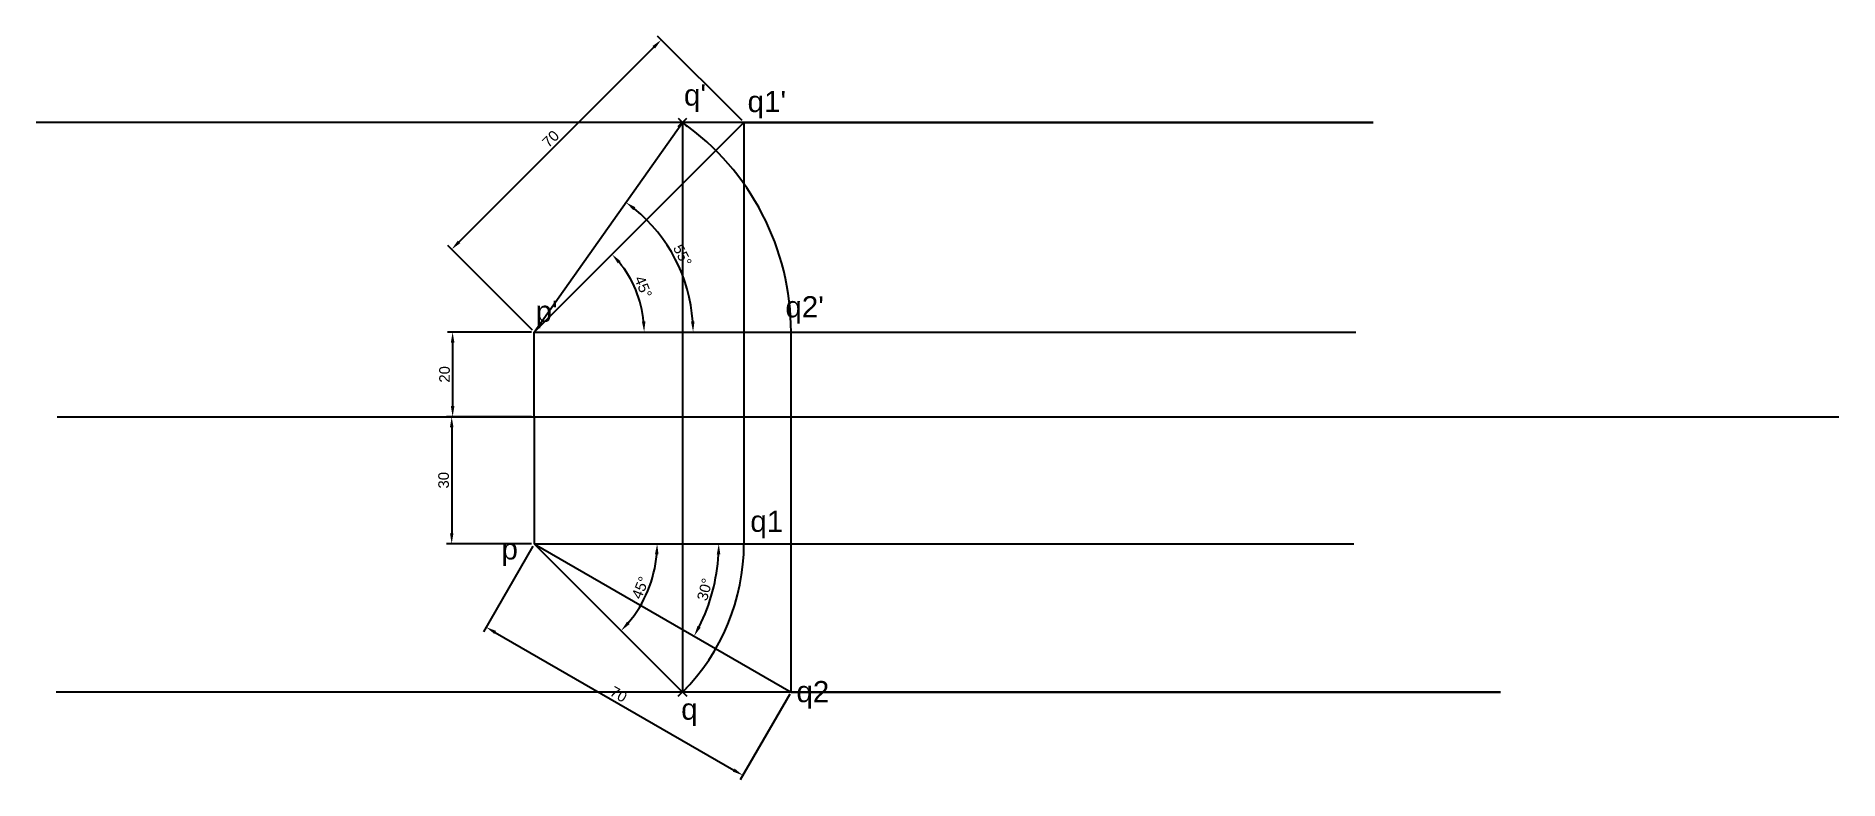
# Model space of a CAD drawing. Header units: millimetres. Extents: x 39 to 464, y 57 to 232.
import ezdxf

# ---------------------------------------------------------------- set-up
doc = ezdxf.new("R2010")
doc.units = ezdxf.units.MM
doc.header["$PDMODE"] = 3
doc.styles.get("Standard").update_dxf_attribs({"font": 'arial.ttf'})
doc.dimstyles.new('ISO-25', dxfattribs={"dimtxt": 2.5, "dimasz": 2.5, "dimexe": 1.25, "dimexo": 0.625, "dimtad": 1, "dimtxsty": 'Standard', "dimcen": 2.5, "dimadec": 0, "dimazin": 0, "dimtfac": 1, "dimtmove": 0, "dimatfit": 3, "dimfxl": 1, "dimarcsym": 0})

# ---------------------------------------------------------------- blocks, each defined once
blk = doc.blocks.new('*D2')
at = {"color": 0, "lineweight": -2, "transparency": 16777216}
for p, q in [((155.67, 162.6), (135.79, 162.6)), ((137.04, 160.1), (137.04, 145.1)), ((155.67, 142.6), (135.79, 142.6))]:
    blk.add_line(p, q, dxfattribs=at)
at = {"color": 0, "transparency": 16777216}
for points in [[(136.62, 160.1), (137.46, 160.1), (137.04, 162.6)], [(136.62, 145.1), (137.46, 145.1), (137.04, 142.6)]]:
    blk.add_solid(points, dxfattribs=at)
at = {"layer": 'Defpoints', "color": 0, "transparency": 16777216}
for p in [(156.3, 162.6), (137.04, 142.6), (156.3, 142.6)]:
    blk.add_point(p, dxfattribs=at)
at = {"color": 0, "transparency": 16777216, "insert": (135.14, 152.6), "char_height": 2.5, "attachment_point": 5, "rotation": 90}
blk.add_mtext('20', dxfattribs=at)
blk = doc.blocks.new('*D3')
at = {"color": 0, "lineweight": -2, "transparency": 16777216}
for p, q in [((155.67, 142.6), (135.57, 142.6)), ((136.82, 140.1), (136.82, 115.1)), ((155.67, 112.6), (135.57, 112.6))]:
    blk.add_line(p, q, dxfattribs=at)
at = {"color": 0, "transparency": 16777216}
for points in [[(136.41, 140.1), (137.24, 140.1), (136.82, 142.6)], [(136.41, 115.1), (137.24, 115.1), (136.82, 112.6)]]:
    blk.add_solid(points, dxfattribs=at)
at = {"layer": 'Defpoints', "color": 0, "transparency": 16777216}
for p in [(156.3, 142.6), (136.82, 112.6), (156.3, 112.6)]:
    blk.add_point(p, dxfattribs=at)
at = {"color": 0, "transparency": 16777216, "insert": (134.92, 127.6), "char_height": 2.5, "attachment_point": 5, "rotation": 90}
blk.add_mtext('30', dxfattribs=at)
blk = doc.blocks.new('*D6')
at = {"color": 0, "lineweight": -2, "transparency": 16777216}
for p, q in [((138.56, 183.87), (184.52, 229.84)), ((205.36, 212.53), (185.4, 232.49)), ((155.86, 163.04), (135.9, 182.99))]:
    blk.add_line(p, q, dxfattribs=at)
at = {"color": 0, "transparency": 16777216}
for points in [[(184.22, 230.13), (184.81, 229.54), (186.29, 231.6)], [(138.26, 184.17), (138.85, 183.58), (136.79, 182.11)]]:
    blk.add_solid(points, dxfattribs=at)
at = {"layer": 'Defpoints', "color": 0, "transparency": 16777216}
for p in [(186.29, 231.6), (205.8, 212.09), (156.3, 162.6)]:
    blk.add_point(p, dxfattribs=at)
at = {"color": 0, "transparency": 16777216, "insert": (160.19, 208.2), "char_height": 2.5, "attachment_point": 5, "rotation": 45}
blk.add_mtext('70', dxfattribs=at)
blk = doc.blocks.new('*D7')
at = {"color": 0, "lineweight": -2, "transparency": 16777216}
for p, q in [((155.99, 112.05), (144.31, 91.83)), ((147.1, 91.66), (203.39, 59.16)), ((216.61, 77.05), (204.93, 56.83))]:
    blk.add_line(p, q, dxfattribs=at)
at = {"color": 0, "transparency": 16777216}
for points in [[(147.31, 92.02), (146.89, 91.3), (144.94, 92.91)], [(203.6, 59.52), (203.18, 58.8), (205.56, 57.91)]]:
    blk.add_solid(points, dxfattribs=at)
at = {"layer": 'Defpoints', "color": 0, "transparency": 16777216}
for p in [(156.3, 112.6), (216.92, 77.6), (205.56, 57.91)]:
    blk.add_point(p, dxfattribs=at)
at = {"color": 0, "transparency": 16777216, "insert": (176.2, 77.06), "char_height": 2.5, "attachment_point": 5, "rotation": 330}
blk.add_mtext('70', dxfattribs=at)
blk = doc.blocks.new('*D8')
at = {"color": 0, "lineweight": -2, "transparency": 16777216}
blk.add_arc((156.3, 162.6), 25.95, 5.5209, 39.4791, dxfattribs=at)
at = {"color": 0, "transparency": 16777216}
for points in [[(176.02, 178.82), (176.64, 179.38), (174.65, 180.95)], [(182.55, 165.11), (181.72, 165.07), (182.25, 162.6)]]:
    blk.add_solid(points, dxfattribs=at)
at = {"layer": 'Defpoints', "color": 0, "transparency": 16777216}
for p in [(205.8, 212.09), (181.37, 169.31), (156.3, 162.6), (156.3, 162.6), (350.22, 162.6)]:
    blk.add_point(p, dxfattribs=at)
at = {"color": 0, "transparency": 16777216, "insert": (182.03, 173.25), "char_height": 2.5, "attachment_point": 5, "rotation": 292.5}
blk.add_mtext('45°', dxfattribs=at)
blk = doc.blocks.new('*D9')
at = {"color": 0, "lineweight": -2, "transparency": 16777216}
blk.add_arc((156.3, 112.6), 43.57, 333.288, 356.712, dxfattribs=at)
at = {"color": 0, "transparency": 16777216}
for points in [[(199.38, 110.11), (200.22, 110.08), (199.87, 112.6)], [(195.59, 92.81), (194.85, 93.21), (194.03, 90.81)]]:
    blk.add_solid(points, dxfattribs=at)
at = {"layer": 'Defpoints', "color": 0, "transparency": 16777216}
for p in [(156.3, 112.6), (156.3, 112.6), (349.78, 112.6), (197.24, 97.69), (216.92, 77.6)]:
    blk.add_point(p, dxfattribs=at)
at = {"color": 0, "transparency": 16777216, "insert": (196.55, 101.81), "char_height": 2.5, "attachment_point": 5, "rotation": 75}
blk.add_mtext('30°', dxfattribs=at)
blk = doc.blocks.new('*D10')
at = {"color": 0, "lineweight": -2, "transparency": 16777216}
blk.add_arc((156.3, 162.6), 37.5, 3.8202, 50.9154, dxfattribs=at)
at = {"color": 0, "transparency": 16777216}
for points in [[(179.69, 191.37), (180.2, 192.04), (177.95, 193.22)], [(194.13, 165.11), (193.3, 165.08), (193.8, 162.6)]]:
    blk.add_solid(points, dxfattribs=at)
at = {"layer": 'Defpoints', "color": 0, "transparency": 16777216}
for p in [(191.3, 212.09), (191.92, 174.34), (156.3, 162.6), (156.3, 162.6), (350.22, 162.6)]:
    blk.add_point(p, dxfattribs=at)
at = {"color": 0, "transparency": 16777216, "insert": (191.29, 180.71), "char_height": 2.5, "attachment_point": 5, "rotation": 297.3678}
blk.add_mtext('55°', dxfattribs=at)
blk = doc.blocks.new('*D11')
at = {"color": 0, "lineweight": -2, "transparency": 16777216}
blk.add_arc((156.3, 112.6), 29.02, 319.9378, 355.0622, dxfattribs=at)
at = {"color": 0, "transparency": 16777216}
for points in [[(184.79, 110.12), (185.63, 110.08), (185.32, 112.6)], [(178.82, 93.64), (178.2, 94.2), (176.82, 92.08)]]:
    blk.add_solid(points, dxfattribs=at)
at = {"layer": 'Defpoints', "color": 0, "transparency": 16777216}
for p in [(156.3, 112.6), (156.3, 112.6), (349.78, 112.6), (181.43, 98.09), (191.3, 77.6)]:
    blk.add_point(p, dxfattribs=at)
at = {"color": 0, "transparency": 16777216, "insert": (181.36, 102.22), "char_height": 2.5, "attachment_point": 5, "rotation": 67.5}
blk.add_mtext('45°', dxfattribs=at)

msp = doc.modelspace()

# ---------------------------------------------------------------- linework, layer by layer
at = {"color": 40, "true_color": 0xf8d731}
for p, q in [((354.35, 212.092), (38.717, 212.092)), ((156.3, 162.595), (205.797, 212.092)), ((205.797, 212.092), (354.35, 212.092)), ((156.3, 142.595), (156.3, 162.595)), ((216.922, 77.595), (216.922, 162.595)), ((156.3, 142.595), (156.3, 112.595)), ((156.3, 112.595), (216.922, 77.595)), ((384.369, 77.595), (43.502, 77.595)), ((216.922, 77.595), (384.369, 77.595))]:
    msp.add_line(p, q, dxfattribs=at)
at = {"color": 3}
for p, q in [((156.3, 162.595), (191.3, 212.092)), ((191.3, 212.092), (191.3, 77.595)), ((156.3, 112.595), (191.3, 77.595))]:
    msp.add_line(p, q, dxfattribs=at)
for p, q in [((205.797, 212.092), (205.797, 112.595)), ((156.3, 162.595), (350.217, 162.595)), ((43.686, 142.595), (464.251, 142.595)), ((156.3, 112.595), (349.782, 112.595))]:
    msp.add_line(p, q)
for centre, radius, start, end in [((156.3, 162.595), 60.622, 0, 54.73561), ((156.3, 112.595), 49.497, 315, 0)]:
    msp.add_arc(centre, radius, start, end)
for p in [(191.3, 212.092), (191.3, 77.595)]:
    msp.add_point(p)

# ---------------------------------------------------------------- texts
for s, p in [("q'", (191.639, 216.063)), ('q', (190.987, 71.064))]:
    msp.add_text(s, height=5, dxfattribs=at).set_placement(p)
for s, p in [("q1'", (206.649, 214.541)), ("q2'", (215.567, 166.063)), ("p'", (156.617, 164.976)), ('q1', (207.301, 115.412)), ('p', (148.569, 108.89)), ('q2', (218.178, 75.195))]:
    msp.add_text(s, height=5).set_placement(p)

# ---------------------------------------------------------------- dimensions: what is measured, and where the dimension line sits
at = {"color": 40, "true_color": 0xf8d731}
for p1, p2, distance, picture, middle in [((156.3, 162.595), (205.797, 212.092), 27.593, '*D6', (160.193, 208.199)), ((156.3, 112.595), (216.922, 77.595), -22.727, '*D7', (176.198, 77.059))]:
    dim = msp.add_aligned_dim(p1=p1, p2=p2, distance=distance, dimstyle='ISO-25', dxfattribs=at)
    dim.commit()
    dim.dimension.update_dxf_attribs({"geometry": picture, "text_midpoint": middle})
for base, line1, line2, picture, middle in [((181.37, 169.313), ((156.3, 162.595), (350.217, 162.595)), ((156.3, 162.595), (205.797, 212.092)), '*D8', (182.031, 173.253)), ((197.243, 97.693), ((156.3, 112.595), (216.922, 77.595)), ((156.3, 112.595), (349.782, 112.595)), '*D9', (196.548, 101.81))]:
    dim = msp.add_angular_dim_2l(base=base, line1=line1, line2=line2, dimstyle='ISO-25')
    dim.commit()
    dim.dimension.update_dxf_attribs({"geometry": picture, "text_midpoint": middle})
at = {"color": 3}
for base, line1, line2, picture, middle in [((191.916, 174.336), ((156.3, 162.595), (191.3, 212.092)), ((156.3, 162.595), (350.217, 162.595)), '*D10', (191.288, 180.706)), ((181.43, 98.086), ((156.3, 112.595), (191.3, 77.595)), ((156.3, 112.595), (349.782, 112.595)), '*D11', (181.357, 102.216))]:
    dim = msp.add_angular_dim_2l(base=base, line1=line1, line2=line2, dimstyle='ISO-25', dxfattribs=at)
    dim.commit()
    dim.dimension.update_dxf_attribs({"geometry": picture, "text_midpoint": middle})
at = {"color": 40, "true_color": 0xf8d731}
for base, p1, p2, picture, middle in [((137.04, 142.595), (156.3, 162.595), (156.3, 142.595), '*D2', (135.138, 152.595)), ((136.822, 112.595), (156.3, 142.595), (156.3, 112.595), '*D3', (134.92, 127.595))]:
    dim = msp.add_linear_dim(base=base, p1=p1, p2=p2, angle=90, dimstyle='ISO-25', dxfattribs=at)
    dim.commit()
    dim.dimension.update_dxf_attribs({"geometry": picture, "text_midpoint": middle})

doc.saveas('drawing.dxf')
